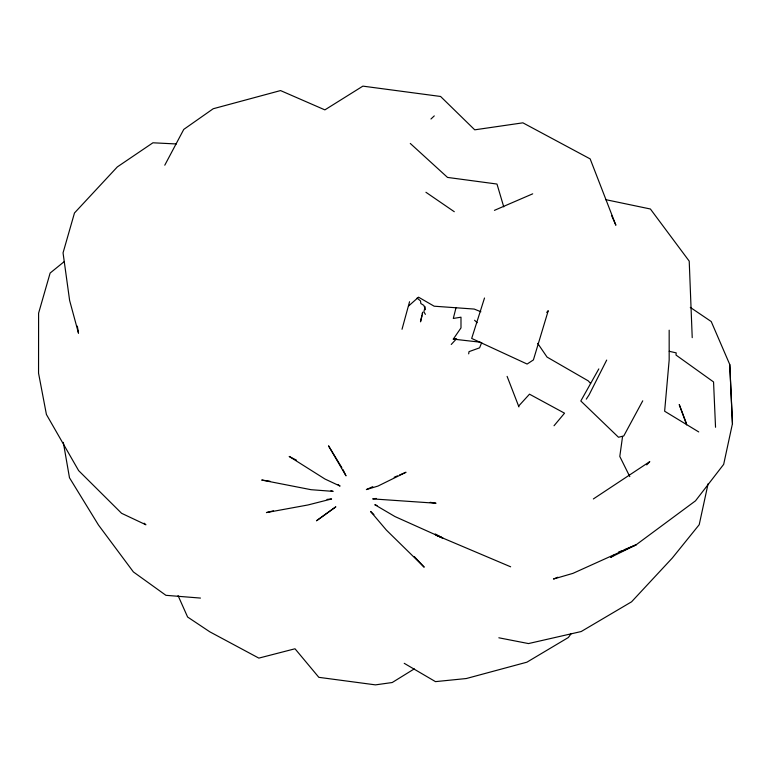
<?xml version="1.0" encoding="UTF-8"?>
<svg xmlns="http://www.w3.org/2000/svg" width="771" height="771" viewBox="0 0 771 771"><rect width="100%" height="100%" fill="white"/><g stroke="black" fill="none" stroke-linecap="round" stroke-linejoin="round"><path stroke-width="1.16" d="M692.223 337.65L689.216 261.138L650.396 208.999L605.64 199.641M422.392 313.884L422.614 312.216L420.494 321.835L422.026 315.734M468.691 353.87L468.99 351.653L479.581 347.837L481.721 342.555M622.563 436.492L619.797 456.451L629.791 476.613M690.286 307.378L711.228 321.546L729.761 364.519L732.45 423.645L723.67 464.373L695.49 500.851L636.094 544.818L610.69 557.346L614.603 554.696M708.096 483.735L699.21 524.694L672.322 558.002L631.565 601.814L581.189 631.536L528.482 643.573L498.837 637.79M425.139 306.742L423.867 311.831L425.399 314.356M456.085 307.456L453.3 318.452L460.991 317.189L460.991 327.906L453.281 339.115L480.4 342.208M402.019 329.275L409.555 301.731M484.506 298.011L471.688 338.43L527.123 364.047L533.407 359.912L548.248 310.674L546.687 312.428M606.69 360.076L589.111 394.829L586.288 399.147M642.744 400.814L623.778 435.933L618.496 437.263L580.814 400.978L598.816 368.914M164.782 165.196L183.768 129.403L213.22 108.74L280.538 90.573L324.88 109.877L362.881 86.13L440.578 96.471L474.734 129.827L522.892 122.83L590.162 158.903L615.875 225.228L611.596 215.543M571.176 633.646L568.362 637.501L526.911 662.183L466.32 678.528L435.48 681.631L404.226 663.32M554.031 425.746L564.536 413.189L529.494 394.183L518.536 406.192M451.237 344.464L456.615 338.681M646.744 464.884L649.789 461.607L593.352 498.953M430.96 119.004L434.275 115.891M408.688 305.904L418.547 297.182L434.16 306.203L474.223 309.065L480.882 311.763M64.06 261.745L50.125 273.059L38.598 313.18L38.55 373.183L46.414 414.461L78.642 470.628L121.577 513.293L145.912 524.781L144.11 523.181M414.287 668.881L392.208 682.528L375.467 684.87L318.837 677.333L295.014 648.777L258.844 658.116L209.818 631.825L187.613 617.022L178.072 595.617M372.759 486.655L366.36 489.585L377.954 486.077L406.018 472.257L399.561 474.984M494.423 210.358L532.703 193.829M394.183 477.259L397.412 475.9M557.896 577.209L553.491 579.031L572.94 573.364L636.094 544.818L623.98 549.839M618.467 552.123L621.773 550.754M273.426 510.826L266.429 512.58L307.928 504.976L331.607 498.962L326.981 499.415M453.281 339.115L455.507 338.826M376.277 498.452L372.711 498.895L436.029 503.241L430.199 502.316M176.337 143.965L152.928 142.789L117.327 166.912L74.479 212.979L63.049 252.859L69.621 300.459L78.497 333.217L77.341 326.152M200.46 598.074L165.919 595.318L133.393 571.937L98.457 524.993L69.486 477.769L63.318 442.371M270.043 481.258L261.716 480.044L311.041 489.691L333.149 491.378L330.932 490.741M669.228 351.297L676.196 352.877L676.013 355.065L713.551 381.944L715.536 427.269M377.058 505.516L374.802 504.716L394.964 516.56L442.689 537.985L435.268 533.975M442.689 537.985L435.914 535.132L510.643 566.801M296.517 460.191L289.183 456.451L324.976 479.032L340.069 486.087L338.161 484.651M698.728 431.933L664.631 411.222L669.17 359.999L669.17 330.19M425.939 192.278L454.283 211.717M417.072 298.059L420.503 300.921L420.841 303.523L423.838 305.393L425.409 309.701M410.278 143.445L447.517 177.417L496.987 184.047L503.752 206.879M373.916 514.575L370.552 511.433L386.396 530.101L424.204 567.177L414.355 556.652M474.56 320.244L477.133 322.712M590.634 383.457L588.196 380.835L547.044 357.079L537.695 343.374M341.842 467.698L328.523 445.831L346.015 475.852L343.056 469.684M507.106 376.373L518.922 406.915M686.518 423.597L679.232 404.553L686.653 424.908M732.45 423.645L729.761 364.519M324.784 514.768L316.476 520.791L335.848 506.817L324.784 514.768"/></g></svg>
